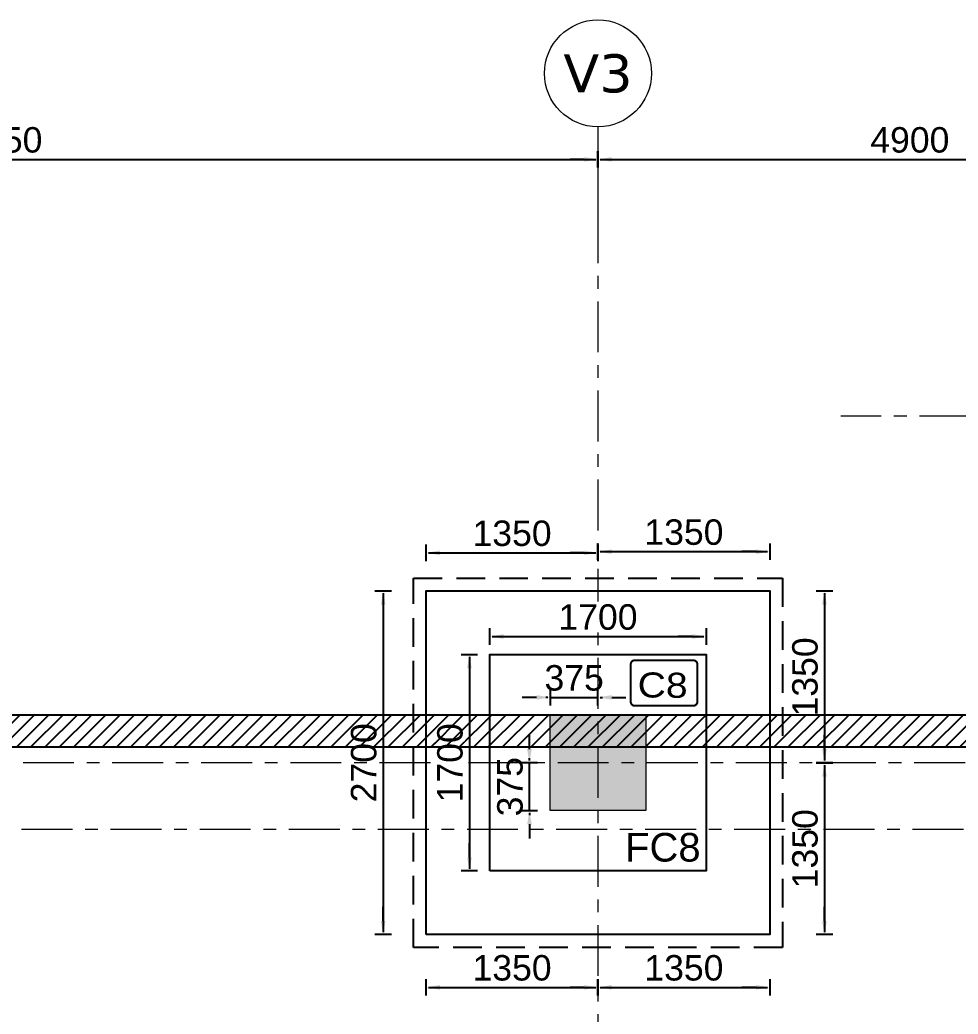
# Model space of a CAD drawing. Extents: x 1878645 to 3043969, y -1160829 to -603973.
# Drawn here: x 2987186 to 2994556, y -648133 to -640321 of the extents above; entities that cross this region are included whole.
import ezdxf
from ezdxf.enums import TextEntityAlignment as Align

# ---------------------------------------------------------------- set-up
doc = ezdxf.new("R2010")
doc.units = 0
doc.header["$LTSCALE"] = 100
doc.header["$PDMODE"] = 66
doc.linetypes.add('Grids', pattern=[7, 4, -1, 1, -1])
doc.linetypes.add('SCHidden', pattern=[0.375, 0.25, -0.125])
doc.layers.get('Defpoints').update_dxf_attribs({"lineweight": 0})
for name, color, linetype in [('A-DIMN-100', 5, 'Continuous'), ('COMMENTS', 30, 'Continuous'), ('Dim', 3, 'Continuous'), ('Footing', 5, 'Continuous'), ('Footing Nos', 4, 'Continuous'), ('PCC', 2, 'Continuous'), ('RETAIN-WALL', 1, 'Continuous')]:
    doc.layers.add(name, color=color, linetype=linetype)
for name, color, linetype, lineweight in [('A-GRID', 8, 'Grids', 0), ('A-GRID-TAG', 3, 'Continuous', 0), ('ECO COL', 6, 'Continuous', 0), ('Eco_  CNO', 7, 'Continuous', 25)]:
    doc.layers.add(name, color=color, linetype=linetype, lineweight=lineweight)
doc.styles.add('ARIAL', font='arial.ttf')
doc.styles.add('ITA', font='simplex.shx')
doc.styles.add('SC-BBS1', font='SansSerif')
doc.styles.get("Standard").update_dxf_attribs({"font": 'verdana.ttf'})
doc.dimstyles.new('A-150-DIM-EXT_MAIN(FT)', dxfattribs={"dimscale": 0, "dimtxt": 200, "dimasz": 18, "dimexe": 100, "dimexo": 100, "dimgap": 50, "dimtad": 1, "dimdec": 0, "dimdsep": 46, "dimtxsty": 'ARIAL', "dimblk": 'A3', "dimcen": 0.025, "dimse1": 1, "dimse2": 1, "dimclrd": 256, "dimclre": 256, "dimclrt": 7, "dimazin": 2, "dimtfac": 1, "dimtdec": 0, "dimtix": 1, "dimtmove": 2, "dimatfit": 3, "dimldrblk": 'WSA-DOT-100', "dimfxl": 1, "dimtolj": 1, "dimtzin": 0, "dimarcsym": 0})

# ---------------------------------------------------------------- blocks, each defined once
blk = doc.blocks.new('*U14')
at = {"layer": 'A-GRID-TAG', "color": 8, "linetype": 'Grids', "lineweight": 15}
for p, q in [((0, 8), (0, 4)), ((0, 4), (0, 0))]:
    blk.add_line(p, q, dxfattribs=at)
at = {"layer": 'A-GRID-TAG', "linetype": 'Continuous'}
blk.add_circle((0, 13), 5, dxfattribs=at)
at = {"layer": 'A-GRID-TAG', "color": 7}
blk.add_attdef('GN', text='', height=4, dxfattribs=at).set_placement((0, 13), align=Align.MIDDLE_CENTER)
blk = doc.blocks.new('A2')
at = {"layer": 'Dim', "linetype": 'ByBlock', "lineweight": -2, "extrusion": (0, 0, -1)}
blk.add_lwpolyline([(6, 0), (12.2, 0)], dxfattribs=at)
blk.add_solid([(6, -1), (0, 0), (6, 1)], dxfattribs=at)
blk = doc.blocks.new('A3')
at = {"layer": 'Dim', "linetype": 'ByBlock', "lineweight": -2}
blk.add_line((0, 3.59), (0, -3.59), dxfattribs=at)
blk.add_blockref('A2', (0, 0), dxfattribs=at)
blk = doc.blocks.new('*D1877')
at = {"layer": 'Defpoints', "color": 0}
for p in [(2991188.8, -646158.1), (2991352.3, -646158.1), (2991352.3, -646533.1)]:
    blk.add_point(p, dxfattribs=at)
at = {"layer": 'Dim', "lineweight": -2}
for p, q in [((2991188.8, -646140.1), (2991188.8, -646122.1)), ((2991188.8, -646533.1), (2991188.8, -646158.1)), ((2991188.8, -646551.1), (2991188.8, -646569.1))]:
    blk.add_line(p, q, dxfattribs=at)
at = {"layer": 'Dim', "lineweight": -2, "xscale": 18, "yscale": 18, "zscale": 18}
for p, rotation in [((2991188.8, -646158.1), 270), ((2991188.8, -646533.1), 90)]:
    blk.add_blockref('A3', p, dxfattribs=dict(at, rotation=rotation))
at = {"layer": 'Dim', "color": 7, "insert": (2991036.6, -646345.6), "char_height": 200, "attachment_point": 5, "rotation": 90, "style": 'ARIAL'}
blk.add_mtext('\\A1;375', dxfattribs=at)
blk = doc.blocks.new('WSA-DOT-100')
at = {"layer": 'A-DIMN-100', "color": 5}
for p, q in [((0, -200), (0, 200)), ((-200, 0), (200, 0))]:
    blk.add_line(p, q, dxfattribs=at)
at = {"layer": 'A-DIMN-100', "color": 1, "const_width": 60}
blk.add_lwpolyline([(-30, 0, 1), (30, 0, 1)], format="xyb", close=True, dxfattribs=at)
blk = doc.blocks.new('*D1906')
at = {"layer": 'Defpoints', "color": 0}
for p in [(2991727.3, -645644.2), (2991352.3, -645783.1), (2991727.3, -645783.1)]:
    blk.add_point(p, dxfattribs=at)
at = {"layer": 'Dim', "lineweight": -2}
for p, q in [((2991334.3, -645644.2), (2991316.3, -645644.2)), ((2991352.3, -645644.2), (2991727.3, -645644.2)), ((2991745.3, -645644.2), (2991763.3, -645644.2))]:
    blk.add_line(p, q, dxfattribs=at)
at = {"layer": 'Dim', "lineweight": -2, "xscale": 18, "yscale": 18, "zscale": 18}
blk.add_blockref('A3', (2991352.3, -645644.2), dxfattribs=at)
at = {"layer": 'Dim', "lineweight": -2, "xscale": 18, "yscale": 18, "zscale": 18, "rotation": 180}
blk.add_blockref('A3', (2991727.3, -645644.2), dxfattribs=at)
at = {"layer": 'Dim', "color": 7, "insert": (2991539.8, -645492), "char_height": 200, "attachment_point": 5, "style": 'ARIAL'}
blk.add_mtext('\\A1;375', dxfattribs=at)
blk = doc.blocks.new('*D2019')
at = {"layer": 'Defpoints', "color": 0}
for p in [(2982377.3, -641416.8), (2991727.1, -641416.8), (2991727.1, -641584.8)]:
    blk.add_point(p, dxfattribs=at)
at = {"layer": 'Dim', "lineweight": -2}
blk.add_line((2982395.3, -641416.8), (2991709.1, -641416.8), dxfattribs=at)
at = {"layer": 'Dim', "lineweight": -2, "xscale": 18, "yscale": 18, "zscale": 18, "rotation": 180}
blk.add_blockref('A3', (2982377.3, -641416.8), dxfattribs=at)
at = {"layer": 'Dim', "lineweight": -2, "xscale": 18, "yscale": 18, "zscale": 18}
blk.add_blockref('A3', (2991727.1, -641416.8), dxfattribs=at)
at = {"layer": 'Dim', "color": 7, "insert": (2987052.2, -641264.6), "char_height": 200, "attachment_point": 5, "style": 'ARIAL'}
blk.add_mtext('\\A1;9350', dxfattribs=at)
blk = doc.blocks.new('*D2023')
at = {"layer": 'Defpoints', "color": 0}
for p in [(2996627.3, -641355.9), (2996627.3, -641416.8), (2991727.1, -641584.8)]:
    blk.add_point(p, dxfattribs=at)
at = {"layer": 'Dim', "lineweight": -2}
blk.add_line((2991745.1, -641416.8), (2996609.3, -641416.8), dxfattribs=at)
at = {"layer": 'Dim', "lineweight": -2, "xscale": 18, "yscale": 18, "zscale": 18, "rotation": 180}
blk.add_blockref('A3', (2991727.1, -641416.8), dxfattribs=at)
at = {"layer": 'Dim', "lineweight": -2, "xscale": 18, "yscale": 18, "zscale": 18}
blk.add_blockref('A3', (2996627.3, -641416.8), dxfattribs=at)
at = {"layer": 'Dim', "color": 7, "insert": (2994177.2, -641264.7), "char_height": 200, "attachment_point": 5, "style": 'ARIAL'}
blk.add_mtext('\\A1;4900', dxfattribs=at)
blk = doc.blocks.new('Co')
at = {"const_width": 0.75}
blk.add_lwpolyline([(-12.57, -7.17), (-12.57, 6.59, -0.414214), (-11.07, 8.09), (10.51, 8.09, -0.414214), (12.01, 6.59), (12.01, -7.17, -0.414214), (10.51, -8.67), (-11.07, -8.67, -0.414214)], format="xyb", close=True, dxfattribs=at)
at = {"style": 'ITA', "width": 0.669972}
blk.add_attdef('COL', text='', height=10.5, rotation=0.638, dxfattribs=at).set_placement((-9.93, -5.51), (8.49, -5.3), align=Align.FIT)
blk = doc.blocks.new('*D2042')
at = {"layer": 'Defpoints', "color": 0}
for p in [(2991727.3, -644508), (2990377.3, -644808.1), (2991727.3, -644808.1)]:
    blk.add_point(p, dxfattribs=at)
at = {"layer": 'Dim', "lineweight": -2}
blk.add_line((2990395.3, -644508), (2991709.3, -644508), dxfattribs=at)
at = {"layer": 'Dim', "lineweight": -2, "xscale": 18, "yscale": 18, "zscale": 18, "rotation": 180}
blk.add_blockref('A3', (2990377.3, -644508), dxfattribs=at)
at = {"layer": 'Dim', "lineweight": -2, "xscale": 18, "yscale": 18, "zscale": 18}
blk.add_blockref('A3', (2991727.3, -644508), dxfattribs=at)
at = {"layer": 'Dim', "color": 7, "insert": (2991052.3, -644355.8), "char_height": 200, "attachment_point": 5, "style": 'ARIAL', "bg_fill": 3, "box_fill_scale": 1.1, "bg_fill_color": 257, "bg_fill_transparency": 0}
blk.add_mtext('\\A1;1350', dxfattribs=at)
blk = doc.blocks.new('*D2043')
at = {"layer": 'Defpoints', "color": 0}
for p in [(2993077.3, -644499), (2991727.3, -644808.1), (2993077.3, -644808.1)]:
    blk.add_point(p, dxfattribs=at)
at = {"layer": 'Dim', "lineweight": -2}
blk.add_line((2991745.3, -644499), (2993059.3, -644499), dxfattribs=at)
at = {"layer": 'Dim', "lineweight": -2, "xscale": 18, "yscale": 18, "zscale": 18, "rotation": 180}
blk.add_blockref('A3', (2991727.3, -644499), dxfattribs=at)
at = {"layer": 'Dim', "lineweight": -2, "xscale": 18, "yscale": 18, "zscale": 18}
blk.add_blockref('A3', (2993077.3, -644499), dxfattribs=at)
at = {"layer": 'Dim', "color": 7, "insert": (2992402.3, -644346.8), "char_height": 200, "attachment_point": 5, "style": 'ARIAL', "bg_fill": 3, "box_fill_scale": 1.1, "bg_fill_color": 257, "bg_fill_transparency": 0}
blk.add_mtext('\\A1;1350', dxfattribs=at)
blk = doc.blocks.new('*D2044')
at = {"layer": 'Defpoints', "color": 0}
for p in [(2990877.3, -645308.1), (2990717.3, -647008.1), (2990877.3, -647008.1)]:
    blk.add_point(p, dxfattribs=at)
at = {"layer": 'Dim', "lineweight": -2}
blk.add_line((2990717.3, -645326.1), (2990717.3, -646990.1), dxfattribs=at)
at = {"layer": 'Dim', "lineweight": -2, "xscale": 18, "yscale": 18, "zscale": 18}
for p, rotation in [((2990717.3, -645308.1), 90), ((2990717.3, -647008.1), 270)]:
    blk.add_blockref('A3', p, dxfattribs=dict(at, rotation=rotation))
at = {"layer": 'Dim', "color": 7, "insert": (2990565.2, -646158.1), "char_height": 200, "attachment_point": 5, "rotation": 90, "style": 'ARIAL', "bg_fill": 3, "box_fill_scale": 1.1, "bg_fill_color": 257, "bg_fill_transparency": 0}
blk.add_mtext('\\A1;1700', dxfattribs=at)
blk = doc.blocks.new('*D2045')
at = {"layer": 'Defpoints', "color": 0}
for p in [(2992577.3, -645165.9), (2990877.3, -645308.1), (2992577.3, -645308.1)]:
    blk.add_point(p, dxfattribs=at)
at = {"layer": 'Dim', "lineweight": -2}
blk.add_line((2990895.3, -645165.9), (2992559.3, -645165.9), dxfattribs=at)
at = {"layer": 'Dim', "lineweight": -2, "xscale": 18, "yscale": 18, "zscale": 18, "rotation": 180}
blk.add_blockref('A3', (2990877.3, -645165.9), dxfattribs=at)
at = {"layer": 'Dim', "lineweight": -2, "xscale": 18, "yscale": 18, "zscale": 18}
blk.add_blockref('A3', (2992577.3, -645165.9), dxfattribs=at)
at = {"layer": 'Dim', "color": 7, "insert": (2991727.3, -645013.8), "char_height": 200, "attachment_point": 5, "style": 'ARIAL', "bg_fill": 3, "box_fill_scale": 1.1, "bg_fill_color": 257, "bg_fill_transparency": 0}
blk.add_mtext('\\A1;1700', dxfattribs=at)
blk = doc.blocks.new('*D2046')
at = {"layer": 'Defpoints', "color": 0}
for p in [(2993077.3, -644808.1), (2993077.3, -646158.1), (2993506.4, -646158.1)]:
    blk.add_point(p, dxfattribs=at)
at = {"layer": 'Dim', "lineweight": -2}
blk.add_line((2993506.4, -644826.1), (2993506.4, -646140.1), dxfattribs=at)
at = {"layer": 'Dim', "lineweight": -2, "xscale": 18, "yscale": 18, "zscale": 18}
for p, rotation in [((2993506.4, -644808.1), 90), ((2993506.4, -646158.1), 270)]:
    blk.add_blockref('A3', p, dxfattribs=dict(at, rotation=rotation))
at = {"layer": 'Dim', "color": 7, "insert": (2993354.2, -645483.1), "char_height": 200, "attachment_point": 5, "rotation": 90, "style": 'ARIAL'}
blk.add_mtext('\\A1;1350', dxfattribs=at)
blk = doc.blocks.new('*D2047')
at = {"layer": 'Defpoints', "color": 0}
for p in [(2993077.3, -646158.1), (2993077.3, -647508.1), (2993506.4, -647508.1)]:
    blk.add_point(p, dxfattribs=at)
at = {"layer": 'Dim', "lineweight": -2}
blk.add_line((2993506.4, -646176.1), (2993506.4, -647490.1), dxfattribs=at)
at = {"layer": 'Dim', "lineweight": -2, "xscale": 18, "yscale": 18, "zscale": 18}
for p, rotation in [((2993506.4, -646158.1), 90), ((2993506.4, -647508.1), 270)]:
    blk.add_blockref('A3', p, dxfattribs=dict(at, rotation=rotation))
at = {"layer": 'Dim', "color": 7, "insert": (2993354.2, -646833.1), "char_height": 200, "attachment_point": 5, "rotation": 90, "style": 'ARIAL'}
blk.add_mtext('\\A1;1350', dxfattribs=at)
blk = doc.blocks.new('*D2048')
at = {"layer": 'Defpoints', "color": 0}
for p in [(2990377.3, -644808.1), (2990039.7, -647508.1), (2990377.3, -647508.1)]:
    blk.add_point(p, dxfattribs=at)
at = {"layer": 'Dim', "lineweight": -2}
blk.add_line((2990039.7, -644826.1), (2990039.7, -647490.1), dxfattribs=at)
at = {"layer": 'Dim', "lineweight": -2, "xscale": 18, "yscale": 18, "zscale": 18}
for p, rotation in [((2990039.7, -644808.1), 90), ((2990039.7, -647508.1), 270)]:
    blk.add_blockref('A3', p, dxfattribs=dict(at, rotation=rotation))
at = {"layer": 'Dim', "color": 7, "insert": (2989887.6, -646158.1), "char_height": 200, "attachment_point": 5, "rotation": 90, "style": 'ARIAL'}
blk.add_mtext('\\A1;2700', dxfattribs=at)
blk = doc.blocks.new('*D2049')
at = {"layer": 'Defpoints', "color": 0}
for p in [(2990377.3, -647508.1), (2991727.1, -647508.1), (2991727.1, -647922.4)]:
    blk.add_point(p, dxfattribs=at)
at = {"layer": 'Dim', "lineweight": -2}
blk.add_line((2990395.3, -647922.4), (2991709.1, -647922.4), dxfattribs=at)
at = {"layer": 'Dim', "lineweight": -2, "xscale": 18, "yscale": 18, "zscale": 18, "rotation": 180}
blk.add_blockref('A3', (2990377.3, -647922.4), dxfattribs=at)
at = {"layer": 'Dim', "lineweight": -2, "xscale": 18, "yscale": 18, "zscale": 18}
blk.add_blockref('A3', (2991727.1, -647922.4), dxfattribs=at)
at = {"layer": 'Dim', "color": 7, "insert": (2991052.2, -647770.3), "char_height": 200, "attachment_point": 5, "style": 'ARIAL'}
blk.add_mtext('\\A1;1350', dxfattribs=at)
blk = doc.blocks.new('*D2050')
at = {"layer": 'Defpoints', "color": 0}
for p in [(2991727.1, -647508.1), (2993077.3, -647508.1), (2993077.3, -647922.4)]:
    blk.add_point(p, dxfattribs=at)
at = {"layer": 'Dim', "lineweight": -2}
blk.add_line((2991745.1, -647922.4), (2993059.3, -647922.4), dxfattribs=at)
at = {"layer": 'Dim', "lineweight": -2, "xscale": 18, "yscale": 18, "zscale": 18, "rotation": 180}
blk.add_blockref('A3', (2991727.1, -647922.4), dxfattribs=at)
at = {"layer": 'Dim', "lineweight": -2, "xscale": 18, "yscale": 18, "zscale": 18}
blk.add_blockref('A3', (2993077.3, -647922.4), dxfattribs=at)
at = {"layer": 'Dim', "color": 7, "insert": (2992402.2, -647770.3), "char_height": 200, "attachment_point": 5, "style": 'ARIAL'}
blk.add_mtext('\\A1;1350', dxfattribs=at)
blk = doc.blocks.new('G$C92EAE22F')
at = {"layer": 'RETAIN-WALL', "lineweight": -3}
h = blk.add_hatch(dxfattribs=at)
h.set_pattern_fill('ANSI31', color=11, scale=25)
h.set_pattern_definition([(45, (-2234185.81, 595374.29), (-56.1266008, 56.1266008), [])])
edge = h.paths.add_edge_path()
edge.add_line((33122.7, 0.3), (33122.7, 250))
edge.add_line((33122.7, 250), (222.7, 250))
edge.add_line((222.7, 250), (222.7, 16250.3))
edge.add_line((222.7, 16250.3), (5522.7, 16250.3))
edge.add_line((5522.7, 16250.3), (5522.7, 25850.3))
edge.add_line((5522.7, 25850.3), (28572.7, 25850.3))
edge.add_line((28572.7, 25850.3), (28572.7, 28300.3))
edge.add_line((28572.7, 28300.3), (61172.7, 28300.3))
edge.add_line((61172.7, 28300.3), (61172.7, 250.6))
edge.add_line((61172.7, 250.6), (50722.7, 249.8))
edge.add_line((50722.7, 249.8), (50722.7, -0.2))
edge.add_line((50722.7, -0.2), (61422.7, 0.6))
edge.add_line((61422.7, 0.6), (61422.7, 28550.3))
edge.add_line((61422.7, 28550.3), (28322.7, 28550.3))
edge.add_line((28322.7, 28550.3), (28322.7, 26100.3))
edge.add_line((28322.7, 26100.3), (5272.7, 26100.3))
edge.add_line((5272.7, 26100.3), (5272.7, 16500.3))
edge.add_line((5272.7, 16500.3), (-27.3, 16500.3))
edge.add_line((-27.3, 16500.3), (-27.3, 0))
edge.add_line((-27.3, 0), (33122.7, 0))
blk.add_lwpolyline([(33122.7, 0.3), (33122.7, 250), (222.7, 250), (222.7, 16250.3), (5522.7, 16250.3), (5522.7, 25850.3), (28572.7, 25850.3), (28572.7, 28300.3), (61172.7, 28300.3), (61172.7, 250.6), (50722.7, 250), (50722.7, 0), (61422.7, 0.6), (61422.7, 28550.3), (28322.7, 28550.3), (28322.7, 26100.3), (5272.7, 26100.3), (5272.7, 16500.3), (-27.3, 16500.3), (-27.3, 0), (33122.7, 0)], dxfattribs=at)

msp = doc.modelspace()

# ---------------------------------------------------------------- hatches: boundary and pattern name
at = {"layer": 'Dim', "true_color": 0xb7b7b7}
h = msp.add_hatch(dxfattribs=at)
h.set_pattern_fill('ANSI31', color=9, scale=200)
h.set_pattern_definition([(45, (186670.6, 2712.7), (-449.0128, 449.0128), [])])
h.paths.add_polyline_path([(2982377.34205, -658283.07395), (2982377.34205, -654683.07821), (2984502.34205, -654683.07821), (2984502.34205, -652558.09143), (2986953.29144, -652558.09143), (2986953.29144, -656689.88557), (2991727.05707, -656689.88557), (2991727.05707, -658733.07395), (2989652.34205, -658733.07395), (2989652.34205, -660808.09598), (2984902.34205, -660808.09598), (2984902.34205, -658283.07395)])
h.paths.add_polyline_path([(2973977.34205, -658358.09158), (2973977.34205, -654683.07821), (2976102.34205, -654683.07821), (2976102.34205, -652558.09143), (2980252.34205, -652558.09143), (2980252.34205, -654683.07821), (2982377.34205, -654683.07821), (2982377.34205, -658283.07395), (2979852.34205, -658283.07395), (2979852.34205, -660808.09598), (2976427.34205, -660808.09598), (2976427.34205, -658358.09158)], flags=16)
h.paths.add_polyline_path([(2982377.34205, -664583.10024), (2982377.34205, -663333.07395), (2984902.34205, -663333.07395), (2984902.34205, -660808.09598), (2989652.34205, -660808.09598), (2989652.34205, -662883.07395), (2991727.05707, -662883.07395), (2991727.05707, -664583.10024)], flags=0)
h.paths.add_polyline_path([(2973977.34205, -664583.10024), (2973977.34205, -663258.09158), (2976427.34205, -663258.09158), (2976427.34205, -660808.09598), (2979852.34205, -660808.09598), (2979852.34205, -663333.07395), (2982377.34205, -663333.07395), (2982377.34205, -664583.10024)], flags=0)
h.paths.add_polyline_path([(2991378.02418, -658121.3249), (2991378.02418, -658427.87333), (2992076.65993, -658427.87333), (2992076.65993, -658121.3249)], flags=24)
h.paths.add_polyline_path([(2989082.77858, -660161.60397), (2989389.12237, -660161.60397), (2989389.12237, -659479.54394), (2989082.77858, -659479.54394)], flags=24)
h.paths.add_polyline_path([(2984602.0306, -652911.45474), (2984908.37439, -652911.45474), (2984908.37439, -652204.70168), (2984602.0306, -652204.70168)], flags=24)
h.paths.add_polyline_path([(2983037.69335, -654777.35701), (2983037.69335, -655083.70081), (2983741.99076, -655083.70081), (2983741.99076, -654777.35701)], flags=24)
h.paths.add_polyline_path([(2985010.52426, -661161.45049), (2985316.86806, -661161.45049), (2985316.86806, -660454.69742), (2985010.52426, -660454.69742)], flags=24)
h.paths.add_polyline_path([(2983237.69335, -657753.90952), (2983237.69335, -658060.25331), (2983941.99076, -658060.25331), (2983941.99076, -657753.90952)], flags=24)
h.paths.add_polyline_path([(2985010.52426, -661161.45049), (2985316.86806, -661161.45049), (2985316.86806, -660454.69742), (2985010.52426, -660454.69742)], flags=24)
h.paths.add_polyline_path([(2982377.34205, -664583.10024), (2991727.05707, -664583.10024), (2991727.05707, -669533.06059), (2989752.34205, -669533.06059), (2989752.34205, -671508.08717), (2984577.34205, -671508.08717), (2984577.34205, -669308.06514), (2982377.34205, -669308.06514)])
h.paths.add_polyline_path([(2982023.96552, -668642.36124), (2982023.96552, -668948.70503), (2982730.71859, -668948.70503), (2982730.71859, -668642.36124)], flags=24)
h.paths.add_polyline_path([(2984589.491, -670809.12244), (2984895.83479, -670809.12244), (2984895.83479, -670107.00784), (2984589.491, -670107.00784)], flags=24)
h.paths.add_polyline_path([(2989193.10444, -670911.5906), (2989499.44823, -670911.5906), (2989499.44823, -670229.53057), (2989193.10444, -670229.53057)], flags=24)
h.paths.add_polyline_path([(2990448.81204, -669069.9156), (2990448.81204, -669376.25939), (2991130.87207, -669376.25939), (2991130.87207, -669069.9156)], flags=24)
h.paths.add_polyline_path([(2991727.05707, -664583.10024), (2996251.57387, -664583.10024), (2996251.57387, -667323.52229), (2996627.34422, -667323.52229), (2996627.34422, -671508.08717), (2993702.34205, -671508.08717), (2993702.34205, -669533.06059), (2991727.05707, -669533.06059)], flags=16)
h.paths.add_polyline_path([(2982377.34205, -676544.95661), (2982377.34205, -673708.06514), (2984577.34205, -673708.06514), (2984577.34205, -671883.08115), (2989752.34205, -671883.08115), (2989752.34205, -673483.06059), (2991727.05707, -673483.06059), (2991727.05707, -676544.95661)])
h.paths.add_polyline_path([(2973977.34205, -676544.95661), (2973977.34205, -673508.07821), (2975977.34205, -673508.07821), (2975977.34205, -671883.08115), (2980177.34205, -671883.08115), (2980177.34205, -673708.06514), (2982377.34205, -673708.06514), (2982377.34205, -676544.95661)], flags=16)
h.paths.add_polyline_path([(2984589.491, -672909.12244), (2984895.83479, -672909.12244), (2984895.83479, -672207.00784), (2984589.491, -672207.00784)], flags=24)
h.paths.add_polyline_path([(2983076.28475, -673751.92106), (2983076.28475, -674058.26485), (2983778.39935, -674058.26485), (2983778.39935, -673751.92106)], flags=24)
h.paths.add_polyline_path([(2991378.02418, -673610.18225), (2991378.02418, -673916.73068), (2992076.65993, -673916.73068), (2992076.65993, -673610.18225)], flags=24)
h.paths.add_polyline_path([(2989193.10444, -672786.5906), (2989499.44823, -672786.5906), (2989499.44823, -672104.53057), (2989193.10444, -672104.53057)], flags=24)
h.paths.add_polyline_path([(2991727.05707, -676544.95661), (2991727.05707, -673483.06059), (2993702.34205, -673483.06059), (2993702.34205, -671883.08115), (2996627.34422, -671883.08115), (2996627.34422, -676544.95661)], flags=16)
h.paths.add_polyline_path([(2991378.02418, -673610.18225), (2991378.02418, -673916.73068), (2992076.65993, -673916.73068), (2992076.65993, -673610.18225)], flags=24)
h.paths.add_polyline_path([(2979765.03306, -653922.72691), (2980071.37685, -653922.72691), (2980071.37685, -653218.42951), (2979765.03306, -653218.42951)], flags=24)
h.paths.add_polyline_path([(2981012.69335, -654777.35701), (2981012.69335, -655083.70081), (2981716.99076, -655083.70081), (2981716.99076, -654777.35701)], flags=24)
h.paths.add_polyline_path([(2973623.96552, -654810.9709), (2973623.96552, -655117.3147), (2974330.71859, -655117.3147), (2974330.71859, -654810.9709)], flags=24)
h.paths.add_polyline_path([(2976153.02527, -653922.73352), (2976459.36906, -653922.73352), (2976459.36906, -653218.43612), (2976153.02527, -653218.43612)], flags=24)
h.paths.add_polyline_path([(2976621.37301, -661161.46811), (2976927.71681, -661161.46811), (2976927.71681, -660454.71504), (2976621.37301, -660454.71504)], flags=24)
h.paths.add_polyline_path([(2973623.96552, -657767.62438), (2973623.96552, -658073.96817), (2974330.71859, -658073.96817), (2974330.71859, -657767.62438)], flags=24)
h.paths.add_polyline_path([(2979229.40924, -659947.72266), (2979535.75304, -659947.72266), (2979535.75304, -659243.42525), (2979229.40924, -659243.42525)], flags=24)
h.paths.add_polyline_path([(2980812.69335, -657753.90952), (2980812.69335, -658060.25331), (2981516.99076, -658060.25331), (2981516.99076, -657753.90952)], flags=24)
h.paths.add_polyline_path([(2989082.7749, -662136.60397), (2989389.1187, -662136.60397), (2989389.1187, -661454.54394), (2989082.7749, -661454.54394)], flags=24)
h.paths.add_polyline_path([(2990398.66955, -662910.87751), (2990398.66955, -663217.22131), (2991080.72957, -663217.22131), (2991080.72957, -662910.87751)], flags=24)
h.paths.add_polyline_path([(2982023.96552, -663373.16147), (2982023.96552, -663679.50526), (2982730.71859, -663679.50526), (2982730.71859, -663373.16147)], flags=24)
h.paths.add_polyline_path([(2976621.37301, -661161.46811), (2976927.71681, -661161.46811), (2976927.71681, -660454.71504), (2976621.37301, -660454.71504)], flags=24)
h.paths.add_polyline_path([(2974801.25065, -663308.02366), (2974801.25065, -663614.57209), (2975503.43346, -663614.57209), (2975503.43346, -663308.02366)], flags=24)
h.paths.add_polyline_path([(2979229.40924, -662372.73367), (2979535.75304, -662372.73367), (2979535.75304, -661668.43626), (2979229.40924, -661668.43626)], flags=24)
h.paths.add_polyline_path([(2982023.96552, -663373.16147), (2982023.96552, -663679.50526), (2982730.71859, -663679.50526), (2982730.71859, -663373.16147)], flags=24)
h.paths.add_polyline_path([(2969588.29065, -671508.08717), (2969588.29065, -664583.10024), (2973977.34205, -664583.10024), (2973977.34205, -669508.07821), (2971977.34205, -669508.07821), (2971977.34205, -671508.08717)], flags=16)
h.paths.add_polyline_path([(2971405.39059, -671857.39608), (2971711.93902, -671857.39608), (2971711.93902, -671158.76034), (2971405.39059, -671158.76034)], flags=24)
h.paths.add_polyline_path([(2973628.02418, -668932.97467), (2973628.02418, -669239.52311), (2974326.65993, -669239.52311), (2974326.65993, -668932.97467)], flags=24)
h.paths.add_polyline_path([(2969588.29065, -664583.10024), (2969588.29065, -660808.09598), (2971527.34205, -660808.09598), (2971527.34205, -663258.09158), (2973977.34205, -663258.09158), (2973977.34205, -664583.10024)], flags=16)
h.paths.add_polyline_path([(2970951.66047, -662334.18298), (2971258.2089, -662334.18298), (2971258.2089, -661632.00017), (2970951.66047, -661632.00017)], flags=24)
h.paths.add_polyline_path([(2972451.25065, -663308.02366), (2972451.25065, -663614.57209), (2973153.43346, -663614.57209), (2973153.43346, -663308.02366)], flags=24)
h.paths.add_polyline_path([(2969588.29065, -660808.09598), (2969588.29065, -655632.78682), (2973852.34205, -655632.78682), (2973852.34205, -654683.07821), (2973977.34205, -654683.07821), (2973977.34205, -658358.09158), (2971527.34205, -658358.09158), (2971527.34205, -660808.09598)], flags=16)
h.paths.add_polyline_path([(2973623.96552, -654810.9709), (2973623.96552, -655117.3147), (2974330.71859, -655117.3147), (2974330.71859, -654810.9709)], flags=24)
h.paths.add_polyline_path([(2970951.66047, -659984.18518), (2971258.2089, -659984.18518), (2971258.2089, -659282.00237), (2970951.66047, -659282.00237)], flags=24)
h.paths.add_polyline_path([(2973623.96552, -657767.62438), (2973623.96552, -658073.96817), (2974330.71859, -658073.96817), (2974330.71859, -657767.62438)], flags=24)
h.paths.add_polyline_path([(2969588.29065, -652558.09143), (2971852.34205, -652558.09143), (2971852.34205, -654683.07821), (2973602.34205, -654683.07821), (2973602.34205, -655382.78682), (2969588.29065, -655382.78682)], flags=16)
h.paths.add_polyline_path([(2971194.14952, -652911.45474), (2971500.49331, -652911.45474), (2971500.49331, -652204.70168), (2971194.14952, -652204.70168)], flags=24)
h.paths.add_polyline_path([(2969588.29065, -652558.09143), (2971852.34205, -652558.09143), (2971852.34205, -650883.08115), (2969588.29065, -650883.08115)], flags=16)
h.paths.add_polyline_path([(2971194.14952, -652911.45474), (2971500.49331, -652911.45474), (2971500.49331, -652204.70168), (2971194.14952, -652204.70168)], flags=24)
h.paths.add_polyline_path([(2969588.29065, -650883.08115), (2969588.29065, -648783.08115), (2973602.34205, -648783.08115), (2973602.34205, -650433.07821), (2971852.34205, -650433.07821), (2971852.34205, -650883.08115)], flags=16)
h.paths.add_polyline_path([(2972612.69335, -649883.16151), (2972612.69335, -650189.5053), (2973316.99076, -650189.5053), (2973316.99076, -649883.16151)], flags=24)
h.paths.add_polyline_path([(2969588.29065, -648783.08115), (2969588.29065, -646683.08115), (2972427.34205, -646683.08115), (2972427.34205, -647708.10024), (2973602.34205, -647708.10024), (2973602.34205, -648783.08115)], flags=16)
h.paths.add_polyline_path([(2972912.40344, -647757.35071), (2972912.40344, -648063.6945), (2973592.28066, -648063.6945), (2973592.28066, -647757.35071)], flags=24)
h.paths.add_polyline_path([(2969588.29065, -646683.08115), (2972427.34205, -646683.08115), (2972427.34205, -646158.10024), (2969588.29065, -646158.10024)], flags=16)
h.paths.add_polyline_path([(2971808.25418, -646509.15754), (2972114.59798, -646509.15754), (2972114.59798, -645807.04294), (2971808.25418, -645807.04294)], flags=24)
h.paths.add_polyline_path([(2969588.29065, -646158.10024), (2969588.29065, -643943.25709), (2971005.70724, -643943.15551), (2973977.34205, -643943.15551), (2973977.34205, -644608.10024), (2972427.34205, -644608.10024), (2972427.34205, -646158.10024)], flags=16)
h.paths.add_polyline_path([(2973626.28475, -644012.48687), (2973626.28475, -644318.83066), (2974328.39935, -644318.83066), (2974328.39935, -644012.48687)], flags=24)
h.paths.add_polyline_path([(2971808.25418, -646509.15754), (2972114.59798, -646509.15754), (2972114.59798, -645807.04294), (2971808.25418, -645807.04294)], flags=24)
h.paths.add_polyline_path([(2973977.34205, -643943.15551), (2978368.09036, -643943.15551), (2978368.09036, -645782.77983), (2975527.34205, -645782.77874), (2975527.34205, -644608.10024), (2973977.34205, -644608.10024)], flags=16)
h.paths.add_polyline_path([(2973626.28475, -644012.48687), (2973626.28475, -644318.83066), (2974328.39935, -644318.83066), (2974328.39935, -644012.48687)], flags=24)
h.paths.add_polyline_path([(2975585.73362, -645773.03885), (2975892.07741, -645773.03885), (2975892.07741, -645093.16163), (2975585.73362, -645093.16163)], flags=24)
h.paths.add_polyline_path([(2973977.34205, -648783.08115), (2973977.34205, -647708.10024), (2975527.34205, -647708.10024), (2975527.34205, -646683.08115), (2978368.09036, -646683.08115), (2978368.09036, -648783.08115)], flags=16)
h.paths.add_polyline_path([(2974362.40344, -647757.35071), (2974362.40344, -648063.6945), (2975042.28066, -648063.6945), (2975042.28066, -647757.35071)], flags=24)
h.paths.add_polyline_path([(2975585.73362, -647223.03885), (2975892.07741, -647223.03885), (2975892.07741, -646543.16163), (2975585.73362, -646543.16163)], flags=24)
h.paths.add_polyline_path([(2976037.30242, -672798.0213), (2976343.64621, -672798.0213), (2976343.64621, -672118.14408), (2976037.30242, -672118.14408)], flags=24)
h.paths.add_polyline_path([(2980976.28475, -673751.92106), (2980976.28475, -674058.26485), (2981678.39935, -674058.26485), (2981678.39935, -673751.92106)], flags=24)
h.paths.add_polyline_path([(2974587.40344, -673581.60199), (2974587.40344, -673887.94579), (2975267.28066, -673887.94579), (2975267.28066, -673581.60199)], flags=24)
h.paths.add_polyline_path([(2969588.29065, -671883.08115), (2971977.34205, -671883.08115), (2971977.34205, -673508.07821), (2973977.34205, -673508.07821), (2973977.34205, -676544.95661), (2969588.29065, -676544.95661)], flags=16)
h.paths.add_polyline_path([(2972687.40344, -673581.60199), (2972687.40344, -673887.94579), (2973367.28066, -673887.94579), (2973367.28066, -673581.60199)], flags=24)
h.paths.add_polyline_path([(2993873.11719, -671857.37846), (2994179.66562, -671857.37846), (2994179.66562, -671158.74271), (2993873.11719, -671158.74271)], flags=24)
h.paths.add_polyline_path([(2992323.81204, -669069.9156), (2992323.81204, -669376.25939), (2993005.87207, -669376.25939), (2993005.87207, -669069.9156)], flags=24)
h.paths.add_polyline_path([(2992660.03986, -665732.58192), (2995985.66059, -665732.58192), (2995985.66059, -666852.58192), (2992660.03986, -666852.58192)], flags=24)
h.paths.add_polyline_path([(2996627.34422, -671508.08717), (2996627.34422, -667323.52229), (3001352.34205, -667323.52229), (3001352.34205, -669533.07248), (2999102.61205, -669533.07248), (2999102.61205, -671508.08717)], flags=16)
h.paths.add_polyline_path([(2998562.61112, -670911.60984), (2998868.95492, -670911.60984), (2998868.95492, -670229.54981), (2998562.61112, -670229.54981)], flags=24)
h.paths.add_polyline_path([(2999926.41975, -668981.6764), (2999926.41975, -669288.02019), (3000628.53435, -669288.02019), (3000628.53435, -668981.6764)], flags=24)
h.paths.add_polyline_path([(3001352.34205, -667323.52229), (3004552.34808, -667323.52229), (3004552.34808, -669723.88147, 1), (3004552.34808, -670223.88147), (3004552.34808, -671508.08717), (3003052.61205, -671508.08717), (3003052.61205, -669533.07248), (3001352.34205, -669533.07248)], flags=16)
h.paths.add_polyline_path([(3003120.22749, -671857.39035), (3003426.77592, -671857.39035), (3003426.77592, -671158.75461), (3003120.22749, -671158.75461)], flags=24)
h.paths.add_polyline_path([(3001812.53844, -668981.6764), (3001812.53844, -669288.02019), (3002492.41566, -669288.02019), (3002492.41566, -668981.6764)], flags=24)
h.paths.add_polyline_path([(3004552.34808, -671508.08717), (3004552.34808, -670223.88147, 0.4142135624), (3004802.34808, -669973.88147, 0.4142135624), (3004552.34808, -669723.88147), (3004552.34808, -667323.52229), (3007352.34205, -667323.52229), (3007352.34205, -671508.08717)], flags=16)
h.paths.add_polyline_path([(3004865.80488, -669561.11505), (3004865.80488, -669953.24063), (3006950.00569, -669953.24063), (3006950.00569, -669561.11505)], flags=24)
h.paths.add_polyline_path([(3004851.07852, -670048.36092), (3004851.07852, -670436.96065), (3008334.70847, -670436.96065), (3008334.70847, -670048.36092)], flags=24)
h.paths.add_polyline_path([(3007352.34205, -671508.08717), (3007352.34205, -667323.52229), (3010177.34205, -667323.52229), (3010177.34205, -669658.07821), (3008327.34205, -669658.07821), (3008327.34205, -671508.08717)], flags=16)
h.paths.add_polyline_path([(3008962.40344, -669164.7825), (3008962.40344, -669471.1263), (3009642.28066, -669471.1263), (3009642.28066, -669164.7825)], flags=24)
h.paths.add_polyline_path([(3007818.13125, -671857.39608), (3008124.67968, -671857.39608), (3008124.67968, -671158.76034), (3007818.13125, -671158.76034)], flags=24)
h.paths.add_polyline_path([(3004851.07852, -670048.36092), (3004851.07852, -670436.96065), (3008334.70847, -670436.96065), (3008334.70847, -670048.36092)], flags=24)
h.paths.add_polyline_path([(3010177.34205, -667323.52229), (3013377.46432, -667323.52229), (3013377.46432, -671508.08717), (3012027.34205, -671508.08717), (3012027.34205, -669658.07821), (3010177.34205, -669658.07821)], flags=16)
h.paths.add_polyline_path([(3010712.40344, -669164.7825), (3010712.40344, -669471.1263), (3011392.28066, -669471.1263), (3011392.28066, -669164.7825)], flags=24)
h.paths.add_polyline_path([(3012081.15747, -670973.01682), (3012387.50126, -670973.01682), (3012387.50126, -670293.1396), (3012081.15747, -670293.1396)], flags=24)
h.paths.add_polyline_path([(3013377.46432, -671508.08717), (3013377.46432, -667323.52229), (3018677.34205, -667323.52229), (3018677.34205, -669933.07821), (3017102.34205, -669933.07821), (3017102.34205, -671508.08717)], flags=16)
h.paths.add_polyline_path([(3017598.81204, -669438.27988), (3017598.81204, -669744.62367), (3018280.87207, -669744.62367), (3018280.87207, -669438.27988)], flags=24)
h.paths.add_polyline_path([(3018326.28475, -669072.54119), (3018326.28475, -669378.88498), (3019028.39935, -669378.88498), (3019028.39935, -669072.54119)], flags=24)
h.paths.add_polyline_path([(3016566.01978, -671859.13551), (3016872.36357, -671859.13551), (3016872.36357, -671157.02091), (3016566.01978, -671157.02091)], flags=24)
h.paths.add_polyline_path([(3014382.55542, -666326.60047), (3017708.17616, -666326.60047), (3017708.17616, -667446.60047), (3014382.55542, -667446.60047)], flags=24)
h.paths.add_polyline_path([(3018677.34205, -667323.52229), (3021359.98282, -667323.52229), (3021359.98282, -671508.08717), (3020252.34205, -671508.08717), (3020252.34205, -669933.07821), (3018677.34205, -669933.07821)], flags=16)
h.paths.add_polyline_path([(3019073.81204, -669438.27988), (3019073.81204, -669744.62367), (3019755.87206, -669744.62367), (3019755.87206, -669438.27988)], flags=24)
h.paths.add_polyline_path([(3018326.28475, -669072.54119), (3018326.28475, -669378.88498), (3019028.39935, -669378.88498), (3019028.39935, -669072.54119)], flags=24)
h.paths.add_polyline_path([(3020236.79552, -671111.60822), (3020543.13931, -671111.60822), (3020543.13931, -670429.5482), (3020236.79552, -670429.5482)], flags=24)
h.paths.add_polyline_path([(3018677.34205, -676544.95661), (3018677.34205, -675882.78682), (3019802.34205, -675882.78682), (3019802.34205, -673083.07821), (3020252.34205, -673083.07821), (3020252.34205, -671883.01513), (3021359.98282, -671882.95419), (3021359.98282, -676544.95661)], flags=16)
h.paths.add_polyline_path([(3020236.79403, -672586.60822), (3020543.13782, -672586.60822), (3020543.13782, -671904.5482), (3020236.79403, -671904.5482)], flags=24)
h.paths.add_polyline_path([(3018677.34205, -676544.95661), (3018677.34205, -675882.78682), (3013377.46432, -675882.78682), (3013377.46432, -676544.95661)], flags=16)
h.paths.add_polyline_path([(2996627.34422, -671883.08115), (2999102.61205, -671883.08115), (2999102.61205, -673483.07248), (3001352.34205, -673483.07248), (3001352.34205, -676544.95661), (2996627.34422, -676544.95661)], flags=16)
h.paths.add_polyline_path([(2998562.61112, -672786.60984), (2998868.95492, -672786.60984), (2998868.95492, -672104.54981), (2998562.61112, -672104.54981)], flags=24)
h.paths.add_polyline_path([(3000728.29418, -673612.61902), (3000728.29418, -673919.16745), (3001426.92993, -673919.16745), (3001426.92993, -673612.61902)], flags=24)
at = {"layer": 'ECO COL'}
h = msp.add_hatch(color=256, dxfattribs=at)
h.dxf.hatch_style = 1
h.paths.add_polyline_path([(2991352.34205, -645783.0694), (2991352.34205, -646533.07821), (2992102.34205, -646533.07821), (2992102.34205, -645783.0694)])

# ---------------------------------------------------------------- linework, layer by layer
at = {"layer": 'A-GRID'}
for p, q in [((2991727.05707, -641832.68211), (2991727.05707, -677155.51703)), ((3035952.50582, -643433.10024), (2993634.40415, -643433.10024)), ((3036610.74792, -646158.10024), (2966486.6848, -646158.10024)), ((3037298.32793, -646683.08115), (2966486.6848, -646683.08115))]:
    msp.add_line(p, q, dxfattribs=at)
at = {"layer": 'ECO COL', "color": 4}
msp.add_lwpolyline([(2991352.34205, -645783.0694), (2992102.34205, -645783.0694), (2992102.34205, -646533.07821), (2991352.34205, -646533.07821)], close=True, dxfattribs=at)
at = {"layer": 'Footing'}
for points in [[(2990377.34205, -647508.08702), (2990377.34205, -644808.08702), (2993077.34205, -644808.08702), (2993077.34205, -647508.08702)], [(2990877.34205, -647008.08702), (2990877.34205, -645308.08702), (2992577.34205, -645308.08702), (2992577.34205, -647008.08702)]]:
    msp.add_lwpolyline(points, close=True, dxfattribs=at)
at = {"layer": 'PCC', "linetype": 'SCHidden', "ltscale": 9}
msp.add_lwpolyline([(2990277.34205, -647608.08702), (2990277.34205, -644708.08702), (2993177.34205, -644708.08702), (2993177.34205, -647608.08702)], close=True, dxfattribs=at)

# ---------------------------------------------------------------- block references
at = {"layer": 'A-GRID'}
ref = msp.add_blockref('*U14', (2991727.05707, -641832.68211), dxfattribs=dict(at, xscale=84, yscale=84, zscale=84))
ref.add_attrib('GN', 'V3', dxfattribs={"layer": 'A-GRID-TAG', "color": 7, "height": 300, "rotation": 360}).set_placement((2991727.05707, -640740.68211), align=Align.MIDDLE_CENTER)
at = {"layer": 'Eco_  CNO'}
ref = msp.add_blockref('Co', (2992252.16832, -645537.37899), dxfattribs=dict(at, xscale=-21.30803341128, yscale=21.30803341128, zscale=15.2200238652, rotation=179.9999999999787))
ref.add_attrib('COL', 'C8', dxfattribs={"layer": '0', "height": 196.886229, "rotation": 359.361957392, "style": 'ARIAL', "width": 1.11656}).set_placement((2992037.98881, -645643.75897), (2992430.54882, -645648.13068), align=Align.FIT)

# ---------------------------------------------------------------- texts
at = {"layer": 'Footing Nos', "style": 'SC-BBS1'}
msp.add_text('FC8', height=225, dxfattribs=at).set_placement((2991939.87029, -646709.07677), align=Align.TOP_LEFT)

# ---------------------------------------------------------------- dimensions: what is measured, and where the dimension line sits
at = {"layer": 'Dim'}
for base, p1, p2, picture, middle in [((2991727.05707, -641416.80356), (2982377.34205, -641416.80356), (2991727.05707, -641584.80356), '*D2019', (2987052.19956, -641264.62075)), ((2996627.34422, -641416.80356), (2991727.05707, -641584.80356), (2996627.34422, -641355.93203), '*D2023', (2994177.20065, -641264.68896)), ((2991727.34205, -645644.23016), (2991352.34205, -645783.0694), (2991727.34205, -645783.0694), '*D1906', (2991539.84205, -645492.04735)), ((2991727.05707, -647922.44559), (2990377.34205, -647508.08702), (2991727.05707, -647508.08702), '*D2049', (2991052.19956, -647770.26278)), ((2993077.34205, -647922.44559), (2991727.05707, -647508.08702), (2993077.34205, -647508.08702), '*D2050', (2992402.19956, -647770.26278))]:
    dim = msp.add_linear_dim(base=base, p1=p1, p2=p2, dimstyle='A-150-DIM-EXT_MAIN(FT)', override={"dimscale": 1}, dxfattribs=at)
    dim.commit()
    dim.dimension.update_dxf_attribs({"geometry": picture, "text_midpoint": middle})
for base, p1, p2, picture, middle in [((2991188.76406, -646158.10024), (2991352.34205, -646533.07821), (2991352.34205, -646158.10024), '*D1877', (2991036.58125, -646345.58923)), ((2993506.40988, -647508.08702), (2993077.34205, -646158.08702), (2993077.34205, -647508.08702), '*D2047', (2993354.22706, -646833.08702))]:
    dim = msp.add_linear_dim(base=base, p1=p1, p2=p2, angle=90, dimstyle='A-150-DIM-EXT_MAIN(FT)', override={"dimscale": 1}, dxfattribs=at)
    dim.commit()
    dim.dimension.update_dxf_attribs({"geometry": picture, "text_midpoint": middle})

# ---------------------------------------------------------------- next in the draw order: dimensions: what is measured, and where the dimension line sits
dim = msp.add_linear_dim(base=(2991727.34205, -644507.9579), p1=(2990377.34205, -644808.08702), p2=(2991727.34205, -644808.08702), dimstyle='A-150-DIM-EXT_MAIN(FT)', override={"dimscale": 1, "dimtfill": 1, "dimarcsym": 1}, dxfattribs=at)
dim.commit()
dim.dimension.update_dxf_attribs({"geometry": '*D2042', "text_midpoint": (2991052.34205, -644355.77509)})
dim = msp.add_linear_dim(base=(2990717.30668, -647008.08702), p1=(2990877.34205, -645308.08702), p2=(2990877.34205, -647008.08702), angle=90, dimstyle='A-150-DIM-EXT_MAIN(FT)', override={"dimscale": 1, "dimtfill": 1, "dimarcsym": 1}, dxfattribs=at)
dim.commit()
dim.dimension.update_dxf_attribs({"geometry": '*D2044', "text_midpoint": (2990565.19208, -646158.08702)})

# ---------------------------------------------------------------- next in the draw order: dimensions: what is measured, and where the dimension line sits
for base, p1, p2, picture, middle in [((2993077.34205, -644498.9579), (2991727.34205, -644808.08702), (2993077.34205, -644808.08702), '*D2043', (2992402.34205, -644346.77509)), ((2992577.34205, -645165.92413), (2990877.34205, -645308.08702), (2992577.34205, -645308.08702), '*D2045', (2991727.34205, -645013.80953))]:
    dim = msp.add_linear_dim(base=base, p1=p1, p2=p2, dimstyle='A-150-DIM-EXT_MAIN(FT)', override={"dimscale": 1, "dimtfill": 1, "dimarcsym": 1}, dxfattribs=at)
    dim.commit()
    dim.dimension.update_dxf_attribs({"geometry": picture, "text_midpoint": middle})
dim = msp.add_linear_dim(base=(2990039.69072, -647508.08702), p1=(2990377.34205, -644808.08702), p2=(2990377.34205, -647508.08702), angle=90, dimstyle='A-150-DIM-EXT_MAIN(FT)', override={"dimscale": 1}, dxfattribs=at)
dim.commit()
dim.dimension.update_dxf_attribs({"geometry": '*D2048', "text_midpoint": (2989887.57612, -646158.08702)})

# ---------------------------------------------------------------- next in the draw order: block references
at = {"layer": 'COMMENTS'}
msp.add_blockref('G$C92EAE22F', (2968329.6031, -671883.08115), dxfattribs=at)

# ---------------------------------------------------------------- next in the draw order: dimensions: what is measured, and where the dimension line sits
at = {"layer": 'Dim'}
dim = msp.add_linear_dim(base=(2993506.40767, -646158.08702), p1=(2993077.34205, -644808.08702), p2=(2993077.34205, -646158.08702), angle=90, dimstyle='A-150-DIM-EXT_MAIN(FT)', override={"dimscale": 1}, dxfattribs=at)
dim.commit()
dim.dimension.update_dxf_attribs({"geometry": '*D2046', "text_midpoint": (2993354.22486, -645483.08702)})

doc.saveas('drawing.dxf')
